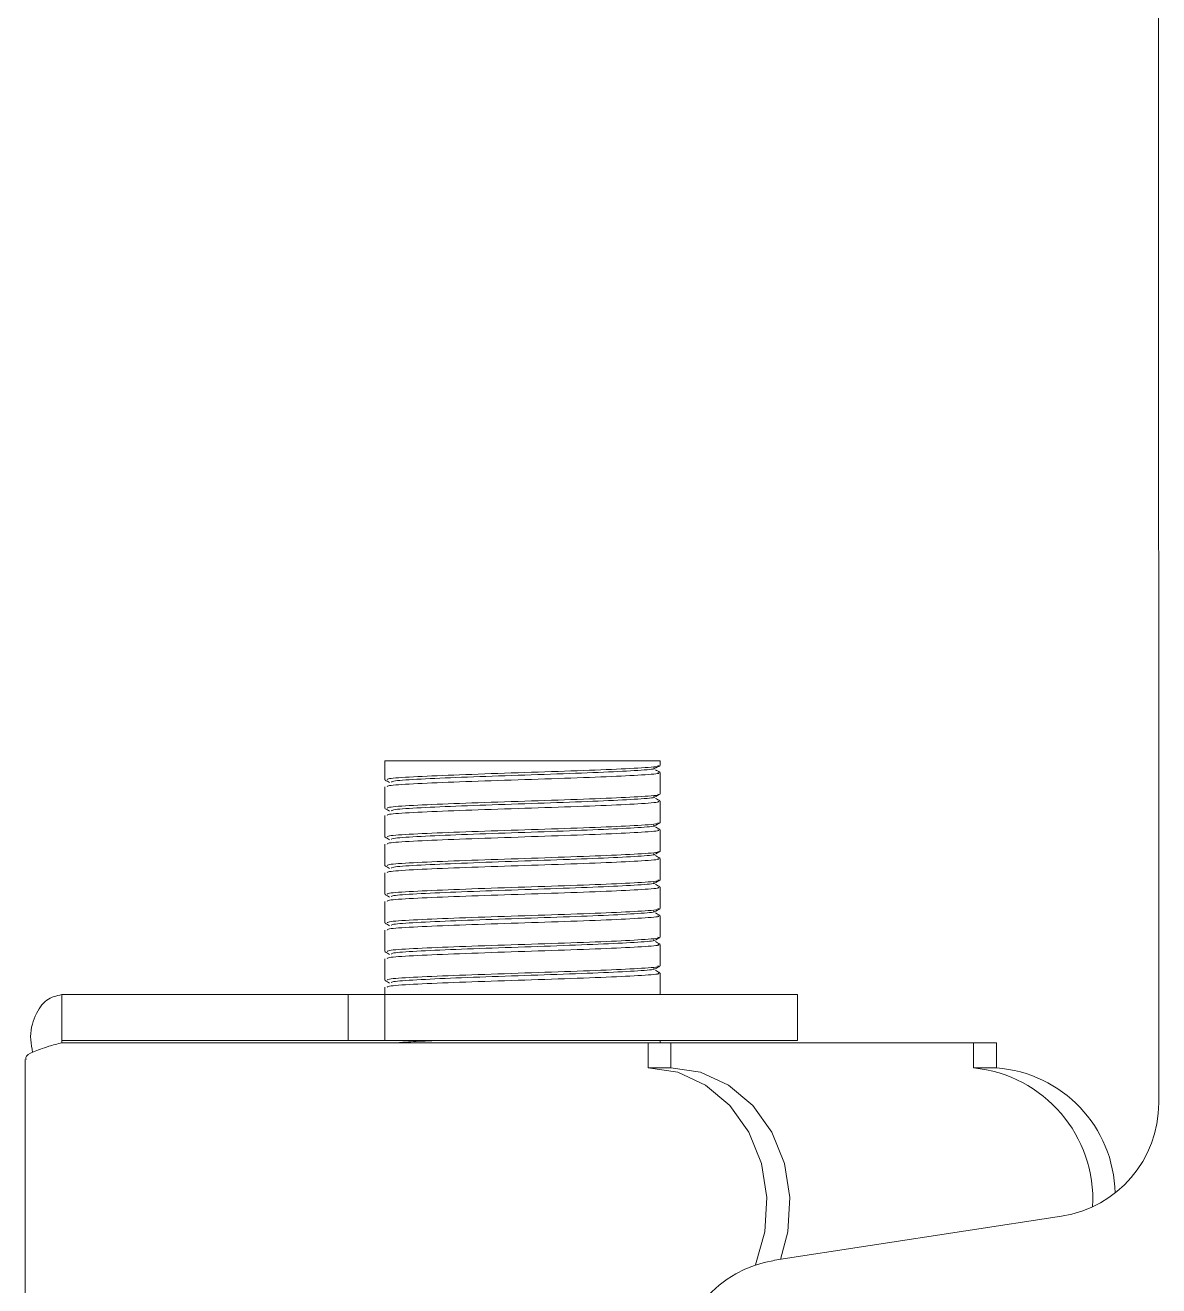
# Model space of a CAD drawing. Header units: millimetres. Extents: x 51507 to 66627, y -17810 to -7118.
# Drawn here: x 54144 to 54193.4, y -11974.6 to -11919.6 of the extents above; entities that cross this region are included whole.
import ezdxf

# ---------------------------------------------------------------- set-up
doc = ezdxf.new("R2010")
doc.units = ezdxf.units.MM
doc.header["$LTSCALE"] = 10
doc.layers.add('粗实线', color=4, linetype='Continuous', lineweight=18)

msp = doc.modelspace()

# ---------------------------------------------------------------- linework, layer by layer
at = {"layer": '粗实线'}
for p, q in [((54193.4, -11881.635), (54193.409, -11966.644)), ((54159.651, -11951.704), (54159.651, -11952.537)), ((54159.651, -11951.704), (54171.651, -11951.704)), ((54171.651, -11951.912), (54171.651, -11951.704)), ((54171.651, -11953.162), (54171.651, -11952.221)), ((54159.651, -11952.846), (54159.651, -11953.787)), ((54171.651, -11954.412), (54171.651, -11953.471)), ((54159.651, -11954.096), (54159.651, -11955.037)), ((54171.651, -11955.662), (54171.651, -11954.721)), ((54159.651, -11955.346), (54159.651, -11956.287)), ((54171.651, -11956.912), (54171.651, -11955.971)), ((54159.651, -11956.596), (54159.651, -11957.537)), ((54171.651, -11958.162), (54171.651, -11957.221)), ((54159.651, -11957.846), (54159.651, -11958.787)), ((54171.651, -11959.412), (54171.651, -11958.471)), ((54159.651, -11959.096), (54159.651, -11960.037)), ((54171.651, -11960.662), (54171.651, -11959.721)), ((54159.651, -11960.346), (54159.651, -11961.287)), ((54171.651, -11961.912), (54171.651, -11960.971)), ((54159.651, -11961.596), (54159.651, -11961.916)), ((54145.557, -11961.916), (54145.557, -11963.916)), ((54145.557, -11961.916), (54158.051, -11961.916)), ((54158.051, -11961.916), (54158.051, -11963.916)), ((54158.051, -11961.916), (54159.651, -11961.916)), ((54159.651, -11961.916), (54159.651, -11963.916)), ((54177.651, -11961.916), (54159.651, -11961.916)), ((54177.651, -11963.916), (54177.651, -11961.916)), ((54145.557, -11963.916), (54158.051, -11963.916)), ((54145.557, -11963.916), (54145.559, -11964.007)), ((54145.557, -11964.016), (54171.126, -11964.016)), ((54158.051, -11963.916), (54159.651, -11963.916)), ((54177.651, -11963.916), (54159.651, -11963.916)), ((54171.126, -11964.016), (54171.126, -11965.116)), ((54172.126, -11964.016), (54171.126, -11964.016)), ((54171.651, -11964.016), (54171.651, -11963.916)), ((54172.126, -11964.016), (54172.126, -11965.116)), ((54172.126, -11964.016), (54185.326, -11964.016)), ((54185.326, -11964.016), (54185.326, -11965.116)), ((54185.326, -11964.016), (54186.326, -11964.016)), ((54186.326, -11964.016), (54186.326, -11965.116)), ((54143.957, -11964.749), (54143.957, -12001.206)), ((54171.126, -11965.116), (54172.126, -11965.116)), ((54186.326, -11965.116), (54185.326, -11965.116)), ((54189.169, -11971.587), (54176.649, -11973.513))]:
    msp.add_line(p, q, dxfattribs=at)
for points in [[(54171.126, -11965.116), (54172.423, -11965.306), (54173.637, -11965.863), (54174.693, -11966.752), (54175.523, -11967.918), (54176.075, -11969.286), (54176.314, -11970.769), (54176.225, -11972.275), (54175.813, -11973.707), (54175.809, -11973.718)], [(54172.126, -11965.116), (54173.423, -11965.306), (54174.637, -11965.863), (54175.693, -11966.752), (54176.523, -11967.918), (54177.075, -11969.286), (54177.314, -11970.769), (54177.225, -11972.275), (54176.905, -11973.473)]]:
    msp.add_lwpolyline(points, dxfattribs=at)
for centre, radius, start, end in [((54184.766, -11970.854), 5.766, 356.7998, 84.4193), ((54185.935, -11970.669), 5.567, 0.9858, 85.967), ((54188.409, -11966.645), 5, 278.7462, 0.0062), ((54177.409, -11978.455), 5, 98.7462, 180)]:
    msp.add_arc(centre, radius, start, end, dxfattribs=at)
for points, knots in [([(54171.549, -11951.912), (54171.577, -11951.921), (54171.69, -11951.955), (54170.942, -11952.016), (54169.409, -11952.094), (54167.241, -11952.172), (54164.85, -11952.25), (54162.567, -11952.329), (54160.789, -11952.407), (54159.751, -11952.476), (54159.752, -11952.52), (54159.753, -11952.537)], [0, 0, 0, 0, 0.49612, 1.988759, 3.481399, 4.974039, 6.466679, 7.959318, 9.451958, 10.944598, 11.941118, 11.941118, 11.941118, 11.941118]), ([(54171.549, -11952.221), (54171.577, -11952.229), (54171.69, -11952.264), (54170.942, -11952.325), (54169.409, -11952.403), (54167.241, -11952.481), (54164.85, -11952.559), (54162.567, -11952.637), (54160.789, -11952.715), (54159.751, -11952.785), (54159.752, -11952.828), (54159.753, -11952.846)], [0, 0, 0, 0, 0.49612, 1.988759, 3.481399, 4.974039, 6.466679, 7.959318, 9.451958, 10.944598, 11.941118, 11.941118, 11.941118, 11.941118]), ([(54171.361, -11952.022), (54171.388, -11952.031), (54171.497, -11952.066), (54170.774, -11952.126), (54169.29, -11952.204), (54167.19, -11952.283), (54164.875, -11952.361), (54162.665, -11952.439), (54160.944, -11952.517), (54159.938, -11952.586), (54159.94, -11952.63), (54159.941, -11952.647)], [0, 0, 0, 0, 0.478611, 1.924266, 3.369921, 4.815575, 6.26123, 7.706885, 9.15254, 10.598195, 11.563302, 11.563302, 11.563302, 11.563302]), ([(54171.449, -11952.034), (54171.481, -11952.015), (54171.545, -11951.979), (54171.609, -11951.942), (54171.64, -11951.923)], [0, 0, 0, 0, 0.1104857, 0.2209761, 0.2209761, 0.2209761, 0.2209761]), ([(54171.641, -11952.208), (54171.609, -11952.19), (54171.545, -11952.153), (54171.481, -11952.116), (54171.45, -11952.098)], [0, 0, 0, 0, 0.1104787, 0.2209528, 0.2209528, 0.2209528, 0.2209528]), ([(54159.661, -11952.548), (54159.693, -11952.567), (54159.757, -11952.604), (54159.821, -11952.64), (54159.852, -11952.659)], [0, 0, 0, 0, 0.1104904, 0.2209761, 0.2209761, 0.2209761, 0.2209761]), ([(54171.549, -11953.162), (54171.577, -11953.171), (54171.69, -11953.205), (54170.942, -11953.266), (54169.409, -11953.344), (54167.241, -11953.422), (54164.85, -11953.5), (54162.567, -11953.579), (54160.789, -11953.657), (54159.751, -11953.726), (54159.752, -11953.77), (54159.753, -11953.787)], [0, 0, 0, 0, 0.49612, 1.988759, 3.481399, 4.974039, 6.466679, 7.959318, 9.451958, 10.944598, 11.941118, 11.941118, 11.941118, 11.941118]), ([(54171.361, -11953.272), (54171.388, -11953.281), (54171.497, -11953.316), (54170.774, -11953.376), (54169.29, -11953.454), (54167.19, -11953.533), (54164.875, -11953.611), (54162.665, -11953.689), (54160.944, -11953.767), (54159.938, -11953.836), (54159.94, -11953.88), (54159.941, -11953.897)], [0, 0, 0, 0, 0.478611, 1.924266, 3.369921, 4.815575, 6.26123, 7.706885, 9.15254, 10.598195, 11.563302, 11.563302, 11.563302, 11.563302]), ([(54171.449, -11953.284), (54171.481, -11953.265), (54171.545, -11953.229), (54171.609, -11953.192), (54171.64, -11953.173)], [0, 0, 0, 0, 0.1104857, 0.2209761, 0.2209761, 0.2209761, 0.2209761]), ([(54171.641, -11953.458), (54171.609, -11953.44), (54171.545, -11953.403), (54171.481, -11953.366), (54171.45, -11953.348)], [0, 0, 0, 0, 0.1104787, 0.2209528, 0.2209528, 0.2209528, 0.2209528]), ([(54159.661, -11953.798), (54159.693, -11953.817), (54159.757, -11953.854), (54159.821, -11953.89), (54159.852, -11953.909)], [0, 0, 0, 0, 0.1104904, 0.2209761, 0.2209761, 0.2209761, 0.2209761]), ([(54171.549, -11953.471), (54171.577, -11953.479), (54171.69, -11953.514), (54170.942, -11953.575), (54169.409, -11953.653), (54167.241, -11953.731), (54164.85, -11953.809), (54162.567, -11953.887), (54160.789, -11953.965), (54159.751, -11954.035), (54159.752, -11954.078), (54159.753, -11954.096)], [0, 0, 0, 0, 0.49612, 1.988759, 3.481399, 4.974039, 6.466679, 7.959318, 9.451958, 10.944598, 11.941118, 11.941118, 11.941118, 11.941118]), ([(54171.549, -11954.412), (54171.577, -11954.421), (54171.69, -11954.455), (54170.942, -11954.516), (54169.409, -11954.594), (54167.241, -11954.672), (54164.85, -11954.75), (54162.567, -11954.829), (54160.789, -11954.907), (54159.751, -11954.976), (54159.752, -11955.02), (54159.753, -11955.037)], [0, 0, 0, 0, 0.49612, 1.988759, 3.481399, 4.974039, 6.466679, 7.959318, 9.451958, 10.944598, 11.941118, 11.941118, 11.941118, 11.941118]), ([(54171.449, -11954.534), (54171.481, -11954.515), (54171.545, -11954.479), (54171.609, -11954.442), (54171.64, -11954.423)], [0, 0, 0, 0, 0.1104857, 0.2209761, 0.2209761, 0.2209761, 0.2209761]), ([(54159.661, -11955.048), (54159.693, -11955.067), (54159.757, -11955.104), (54159.821, -11955.14), (54159.852, -11955.159)], [0, 0, 0, 0, 0.1104904, 0.2209761, 0.2209761, 0.2209761, 0.2209761]), ([(54171.549, -11954.721), (54171.577, -11954.729), (54171.69, -11954.764), (54170.942, -11954.825), (54169.409, -11954.903), (54167.241, -11954.981), (54164.85, -11955.059), (54162.567, -11955.137), (54160.789, -11955.215), (54159.751, -11955.285), (54159.752, -11955.328), (54159.753, -11955.346)], [0, 0, 0, 0, 0.49612, 1.988759, 3.481399, 4.974039, 6.466679, 7.959318, 9.451958, 10.944598, 11.941118, 11.941118, 11.941118, 11.941118]), ([(54171.361, -11954.522), (54171.388, -11954.531), (54171.497, -11954.566), (54170.774, -11954.626), (54169.29, -11954.704), (54167.19, -11954.783), (54164.875, -11954.861), (54162.665, -11954.939), (54160.944, -11955.017), (54159.938, -11955.086), (54159.94, -11955.13), (54159.941, -11955.147)], [0, 0, 0, 0, 0.478611, 1.924266, 3.369921, 4.815575, 6.26123, 7.706885, 9.15254, 10.598195, 11.563302, 11.563302, 11.563302, 11.563302]), ([(54171.641, -11954.708), (54171.609, -11954.69), (54171.545, -11954.653), (54171.481, -11954.616), (54171.45, -11954.598)], [0, 0, 0, 0, 0.1104787, 0.2209528, 0.2209528, 0.2209528, 0.2209528]), ([(54171.549, -11955.662), (54171.577, -11955.671), (54171.69, -11955.705), (54170.942, -11955.766), (54169.409, -11955.844), (54167.241, -11955.922), (54164.85, -11956), (54162.567, -11956.079), (54160.789, -11956.157), (54159.751, -11956.226), (54159.752, -11956.27), (54159.753, -11956.287)], [0, 0, 0, 0, 0.49612, 1.988759, 3.481399, 4.974039, 6.466679, 7.959318, 9.451958, 10.944598, 11.941118, 11.941118, 11.941118, 11.941118]), ([(54171.549, -11955.971), (54171.577, -11955.979), (54171.69, -11956.014), (54170.942, -11956.075), (54169.409, -11956.153), (54167.241, -11956.231), (54164.85, -11956.309), (54162.567, -11956.387), (54160.789, -11956.465), (54159.751, -11956.535), (54159.752, -11956.578), (54159.753, -11956.596)], [0, 0, 0, 0, 0.49612, 1.988759, 3.481399, 4.974039, 6.466679, 7.959318, 9.451958, 10.944598, 11.941118, 11.941118, 11.941118, 11.941118]), ([(54171.361, -11955.772), (54171.388, -11955.781), (54171.497, -11955.816), (54170.774, -11955.876), (54169.29, -11955.954), (54167.19, -11956.033), (54164.875, -11956.111), (54162.665, -11956.189), (54160.944, -11956.267), (54159.938, -11956.336), (54159.94, -11956.38), (54159.941, -11956.397)], [0, 0, 0, 0, 0.478611, 1.924266, 3.369921, 4.815575, 6.26123, 7.706885, 9.15254, 10.598195, 11.563302, 11.563302, 11.563302, 11.563302]), ([(54171.449, -11955.784), (54171.481, -11955.765), (54171.545, -11955.729), (54171.609, -11955.692), (54171.64, -11955.673)], [0, 0, 0, 0, 0.1104857, 0.2209761, 0.2209761, 0.2209761, 0.2209761]), ([(54171.641, -11955.958), (54171.609, -11955.94), (54171.545, -11955.903), (54171.481, -11955.866), (54171.45, -11955.848)], [0, 0, 0, 0, 0.1104787, 0.2209528, 0.2209528, 0.2209528, 0.2209528]), ([(54159.661, -11956.298), (54159.693, -11956.317), (54159.757, -11956.354), (54159.821, -11956.39), (54159.852, -11956.409)], [0, 0, 0, 0, 0.1104904, 0.2209761, 0.2209761, 0.2209761, 0.2209761]), ([(54171.549, -11956.912), (54171.577, -11956.921), (54171.69, -11956.955), (54170.942, -11957.016), (54169.409, -11957.094), (54167.241, -11957.172), (54164.85, -11957.25), (54162.567, -11957.329), (54160.789, -11957.407), (54159.751, -11957.476), (54159.752, -11957.52), (54159.753, -11957.537)], [0, 0, 0, 0, 0.49612, 1.988759, 3.481399, 4.974039, 6.466679, 7.959318, 9.451958, 10.944598, 11.941118, 11.941118, 11.941118, 11.941118]), ([(54171.549, -11957.221), (54171.577, -11957.229), (54171.69, -11957.264), (54170.942, -11957.325), (54169.409, -11957.403), (54167.241, -11957.481), (54164.85, -11957.559), (54162.567, -11957.637), (54160.789, -11957.715), (54159.751, -11957.785), (54159.752, -11957.828), (54159.753, -11957.846)], [0, 0, 0, 0, 0.49612, 1.988759, 3.481399, 4.974039, 6.466679, 7.959318, 9.451958, 10.944598, 11.941118, 11.941118, 11.941118, 11.941118]), ([(54171.361, -11957.022), (54171.388, -11957.031), (54171.497, -11957.066), (54170.774, -11957.126), (54169.29, -11957.204), (54167.19, -11957.283), (54164.875, -11957.361), (54162.665, -11957.439), (54160.944, -11957.517), (54159.938, -11957.586), (54159.94, -11957.63), (54159.941, -11957.647)], [0, 0, 0, 0, 0.478611, 1.924266, 3.369921, 4.815575, 6.26123, 7.706885, 9.15254, 10.598195, 11.563302, 11.563302, 11.563302, 11.563302]), ([(54171.449, -11957.034), (54171.481, -11957.015), (54171.545, -11956.979), (54171.609, -11956.942), (54171.64, -11956.923)], [0, 0, 0, 0, 0.1104857, 0.2209761, 0.2209761, 0.2209761, 0.2209761]), ([(54171.641, -11957.208), (54171.609, -11957.19), (54171.545, -11957.153), (54171.481, -11957.116), (54171.45, -11957.098)], [0, 0, 0, 0, 0.1104787, 0.2209528, 0.2209528, 0.2209528, 0.2209528]), ([(54159.661, -11957.548), (54159.693, -11957.567), (54159.757, -11957.604), (54159.821, -11957.64), (54159.852, -11957.659)], [0, 0, 0, 0, 0.1104904, 0.2209761, 0.2209761, 0.2209761, 0.2209761]), ([(54171.549, -11958.162), (54171.577, -11958.171), (54171.69, -11958.205), (54170.942, -11958.266), (54169.409, -11958.344), (54167.241, -11958.422), (54164.85, -11958.5), (54162.567, -11958.579), (54160.789, -11958.657), (54159.751, -11958.726), (54159.752, -11958.77), (54159.753, -11958.787)], [0, 0, 0, 0, 0.49612, 1.988759, 3.481399, 4.974039, 6.466679, 7.959318, 9.451958, 10.944598, 11.941118, 11.941118, 11.941118, 11.941118]), ([(54171.361, -11958.272), (54171.388, -11958.281), (54171.497, -11958.316), (54170.774, -11958.376), (54169.29, -11958.454), (54167.19, -11958.533), (54164.875, -11958.611), (54162.665, -11958.689), (54160.944, -11958.767), (54159.938, -11958.836), (54159.94, -11958.88), (54159.941, -11958.897)], [0, 0, 0, 0, 0.478611, 1.924266, 3.369921, 4.815575, 6.26123, 7.706885, 9.15254, 10.598195, 11.563302, 11.563302, 11.563302, 11.563302]), ([(54171.449, -11958.284), (54171.481, -11958.265), (54171.545, -11958.229), (54171.609, -11958.192), (54171.64, -11958.173)], [0, 0, 0, 0, 0.1104857, 0.2209761, 0.2209761, 0.2209761, 0.2209761]), ([(54171.641, -11958.458), (54171.609, -11958.44), (54171.545, -11958.403), (54171.481, -11958.366), (54171.45, -11958.348)], [0, 0, 0, 0, 0.1104787, 0.2209528, 0.2209528, 0.2209528, 0.2209528]), ([(54159.661, -11958.798), (54159.693, -11958.817), (54159.757, -11958.854), (54159.821, -11958.89), (54159.852, -11958.909)], [0, 0, 0, 0, 0.1104904, 0.2209761, 0.2209761, 0.2209761, 0.2209761]), ([(54171.549, -11958.471), (54171.577, -11958.479), (54171.69, -11958.514), (54170.942, -11958.575), (54169.409, -11958.653), (54167.241, -11958.731), (54164.85, -11958.809), (54162.567, -11958.887), (54160.789, -11958.965), (54159.751, -11959.035), (54159.752, -11959.078), (54159.753, -11959.096)], [0, 0, 0, 0, 0.49612, 1.988759, 3.481399, 4.974039, 6.466679, 7.959318, 9.451958, 10.944598, 11.941118, 11.941118, 11.941118, 11.941118]), ([(54171.549, -11959.412), (54171.577, -11959.421), (54171.69, -11959.455), (54170.942, -11959.516), (54169.409, -11959.594), (54167.241, -11959.672), (54164.85, -11959.75), (54162.567, -11959.829), (54160.789, -11959.907), (54159.751, -11959.976), (54159.752, -11960.02), (54159.753, -11960.037)], [0, 0, 0, 0, 0.49612, 1.988759, 3.481399, 4.974039, 6.466679, 7.959318, 9.451958, 10.944598, 11.941118, 11.941118, 11.941118, 11.941118]), ([(54171.449, -11959.534), (54171.481, -11959.515), (54171.545, -11959.479), (54171.609, -11959.442), (54171.64, -11959.423)], [0, 0, 0, 0, 0.1104857, 0.2209761, 0.2209761, 0.2209761, 0.2209761]), ([(54171.549, -11959.721), (54171.577, -11959.729), (54171.69, -11959.764), (54170.942, -11959.825), (54169.409, -11959.903), (54167.241, -11959.981), (54164.85, -11960.059), (54162.567, -11960.137), (54160.789, -11960.215), (54159.751, -11960.285), (54159.752, -11960.328), (54159.753, -11960.346)], [0, 0, 0, 0, 0.49612, 1.988759, 3.481399, 4.974039, 6.466679, 7.959318, 9.451958, 10.944598, 11.941118, 11.941118, 11.941118, 11.941118]), ([(54171.361, -11959.522), (54171.388, -11959.531), (54171.497, -11959.566), (54170.774, -11959.626), (54169.29, -11959.704), (54167.19, -11959.783), (54164.875, -11959.861), (54162.665, -11959.939), (54160.944, -11960.017), (54159.938, -11960.086), (54159.94, -11960.13), (54159.941, -11960.147)], [0, 0, 0, 0, 0.478611, 1.924266, 3.369921, 4.815575, 6.26123, 7.706885, 9.15254, 10.598195, 11.563302, 11.563302, 11.563302, 11.563302]), ([(54171.641, -11959.708), (54171.609, -11959.69), (54171.545, -11959.653), (54171.481, -11959.616), (54171.45, -11959.598)], [0, 0, 0, 0, 0.1104787, 0.2209528, 0.2209528, 0.2209528, 0.2209528]), ([(54159.661, -11960.048), (54159.693, -11960.067), (54159.757, -11960.104), (54159.821, -11960.14), (54159.852, -11960.159)], [0, 0, 0, 0, 0.1104904, 0.2209761, 0.2209761, 0.2209761, 0.2209761]), ([(54171.549, -11960.662), (54171.577, -11960.671), (54171.69, -11960.705), (54170.942, -11960.766), (54169.409, -11960.844), (54167.241, -11960.922), (54164.85, -11961), (54162.567, -11961.079), (54160.789, -11961.157), (54159.751, -11961.226), (54159.752, -11961.27), (54159.753, -11961.287)], [0, 0, 0, 0, 0.49612, 1.988759, 3.481399, 4.974039, 6.466679, 7.959318, 9.451958, 10.944598, 11.941118, 11.941118, 11.941118, 11.941118]), ([(54171.549, -11960.971), (54171.577, -11960.979), (54171.69, -11961.014), (54170.942, -11961.075), (54169.409, -11961.153), (54167.241, -11961.231), (54164.85, -11961.309), (54162.567, -11961.387), (54160.789, -11961.465), (54159.751, -11961.535), (54159.752, -11961.578), (54159.753, -11961.596)], [0, 0, 0, 0, 0.49612, 1.988759, 3.481399, 4.974039, 6.466679, 7.959318, 9.451958, 10.944598, 11.941118, 11.941118, 11.941118, 11.941118]), ([(54171.361, -11960.772), (54171.388, -11960.781), (54171.497, -11960.816), (54170.774, -11960.876), (54169.29, -11960.954), (54167.19, -11961.033), (54164.875, -11961.111), (54162.665, -11961.189), (54160.944, -11961.267), (54159.938, -11961.336), (54159.94, -11961.38), (54159.941, -11961.397)], [0, 0, 0, 0, 0.478611, 1.924266, 3.369921, 4.815575, 6.26123, 7.706885, 9.15254, 10.598195, 11.563302, 11.563302, 11.563302, 11.563302]), ([(54171.449, -11960.784), (54171.481, -11960.765), (54171.545, -11960.729), (54171.609, -11960.692), (54171.64, -11960.673)], [0, 0, 0, 0, 0.1104857, 0.2209761, 0.2209761, 0.2209761, 0.2209761]), ([(54171.641, -11960.958), (54171.609, -11960.94), (54171.545, -11960.903), (54171.481, -11960.866), (54171.45, -11960.848)], [0, 0, 0, 0, 0.1104787, 0.2209528, 0.2209528, 0.2209528, 0.2209528]), ([(54159.661, -11961.298), (54159.693, -11961.317), (54159.757, -11961.354), (54159.821, -11961.39), (54159.852, -11961.409)], [0, 0, 0, 0, 0.1104904, 0.2209761, 0.2209761, 0.2209761, 0.2209761]), ([(54145.557, -11961.916), (54145.326, -11961.964), (54144.865, -11962.059), (54144.361, -11962.804), (54144.127, -11963.653), (54144.245, -11964.254), (54144.281, -11964.44)], [0, 0, 0, 0, 0.925296, 1.850591, 2.775887, 3.190579, 3.190579, 3.190579, 3.190579]), ([(54144.002, -11964.749), (54143.99, -11964.718), (54143.949, -11964.606), (54144.278, -11964.413), (54144.854, -11964.2), (54145.359, -11964.068), (54145.557, -11964.016)], [0, 0, 0, 0, 0.232893, 0.831702, 1.430511, 1.816226, 1.816226, 1.816226, 1.816226]), ([(54162.003, -11963.916), (54161.595, -11963.932), (54160.767, -11963.966), (54160.404, -11963.999), (54160.22, -11964.016)], [0, 0, 0, 0, 0.882148, 1.786447, 1.786447, 1.786447, 1.786447])]:
    msp.add_open_spline(points, degree=3, knots=knots, dxfattribs=at)

doc.saveas('drawing.dxf')
